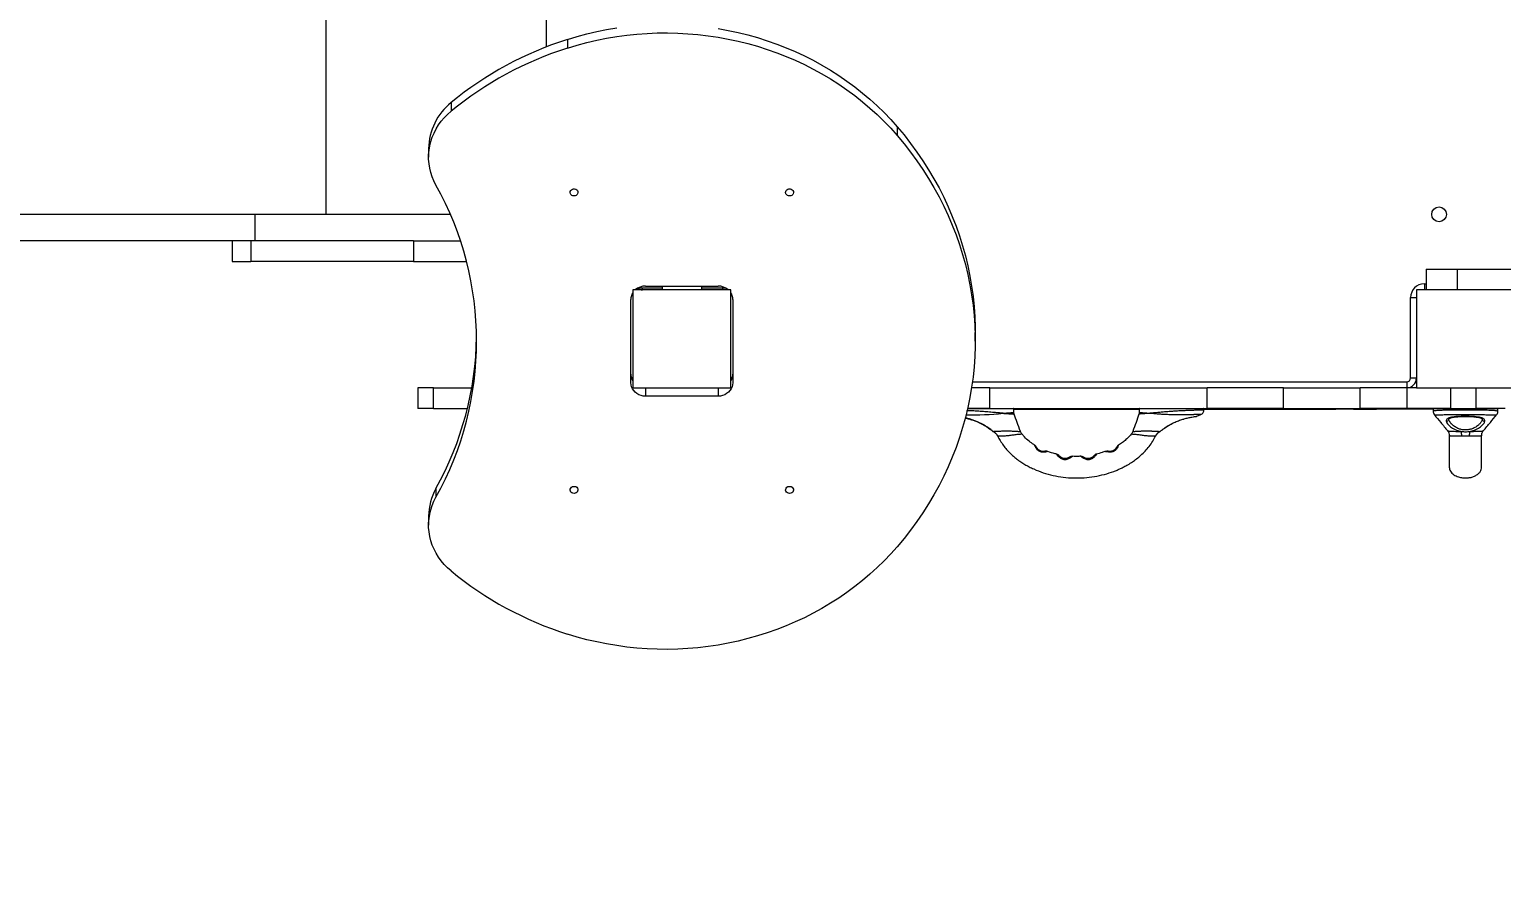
# Model space of a CAD drawing. Header units: millimetres. Extents: x -8422 to 28150, y -6982 to 5510.
# Drawn here: x 13884 to 15387, y 143 to 1017 of the extents above; entities that cross this region are included whole.
import ezdxf

# ---------------------------------------------------------------- set-up
doc = ezdxf.new("R2010")
doc.units = ezdxf.units.MM
for name, color, linetype in [('DIKOM_ОБЪЕКТ', 7, 'Continuous'), ('DIKOM_РАЗМЕР_ЗОНА', 7, 'Continuous'), ('DIKOM_РАЗМЕР_ОБЪЕКТА', 7, 'Continuous')]:
    doc.layers.add(name, color=color, linetype=linetype)
doc.styles.add('style1', font='arial.ttf', dxfattribs={"width": 0.8})
doc.dimstyles.new('1-50', dxfattribs={"dimtxt": 300, "dimasz": 200, "dimexe": 100, "dimexo": 0, "dimgap": 100, "dimtad": 1, "dimdec": 0, "dimtxsty": 'style1', "dimcen": 0, "dimclrd": 7, "dimclre": 7, "dimadec": 1, "dimazin": 2, "dimtfac": 1, "dimtdec": 0, "dimtmove": 1, "dimatfit": 3, "dimfxl": 0, "dimlwd": 25, "dimlwe": 18, "dimarcsym": 0})

# ---------------------------------------------------------------- blocks, each defined once
blk = doc.blocks.new('*D15')
at = {"layer": 'Defpoints', "color": 0, "transparency": 16777216}
for p in [(19380.3, 3651.5), (27070.1, 3651.5), (15204.4, -3115.2)]:
    blk.add_point(p, dxfattribs=at)
at = {"layer": 'DIKOM_РАЗМЕР_ОБЪЕКТА', "color": 7, "lineweight": 18, "transparency": 16777216}
for p, q in [((19380.3, 3651.5), (27170.1, 3651.5)), ((15204.4, -3115.2), (27170.1, -3115.2))]:
    blk.add_line(p, q, dxfattribs=at)
at = {"layer": 'DIKOM_РАЗМЕР_ОБЪЕКТА', "color": 7, "lineweight": 25, "transparency": 16777216}
blk.add_line((27070.1, -2915.2), (27070.1, 3451.5), dxfattribs=at)
at = {"layer": 'DIKOM_РАЗМЕР_ОБЪЕКТА', "color": 7, "transparency": 16777216}
for points in [[(27036.8, 3451.5), (27103.5, 3451.5), (27070.1, 3651.5)], [(27036.8, -2915.2), (27103.5, -2915.2), (27070.1, -3115.2)]]:
    blk.add_solid(points, dxfattribs=at)
at = {"layer": 'DIKOM_РАЗМЕР_ОБЪЕКТА', "color": 0, "transparency": 16777216, "insert": (26817, -135.2), "char_height": 300, "attachment_point": 5, "rotation": 90, "style": 'style1'}
blk.add_mtext('6750', dxfattribs=at)
blk = doc.blocks.new('*D16')
at = {"layer": 'Defpoints', "color": 0, "transparency": 16777216}
for p in [(12490, 1388), (23986.6, 1004), (12490, -5796.5)]:
    blk.add_point(p, dxfattribs=at)
at = {"layer": 'DIKOM_РАЗМЕР_ОБЪЕКТА', "color": 7, "lineweight": 18, "transparency": 16777216}
for p, q in [((12490, 1388), (12490, -5896.5)), ((23986.6, 1004), (23986.6, -5896.5))]:
    blk.add_line(p, q, dxfattribs=at)
at = {"layer": 'DIKOM_РАЗМЕР_ОБЪЕКТА', "color": 7, "lineweight": 25, "transparency": 16777216}
blk.add_line((23786.6, -5796.5), (12690, -5796.5), dxfattribs=at)
at = {"layer": 'DIKOM_РАЗМЕР_ОБЪЕКТА', "color": 7, "transparency": 16777216}
for points in [[(12690, -5763.2), (12690, -5829.8), (12490, -5796.5)], [(23786.6, -5763.2), (23786.6, -5829.8), (23986.6, -5796.5)]]:
    blk.add_solid(points, dxfattribs=at)
at = {"layer": 'DIKOM_РАЗМЕР_ОБЪЕКТА', "color": 0, "transparency": 16777216, "insert": (18238.3, -5543.3), "char_height": 300, "attachment_point": 5, "style": 'style1'}
blk.add_mtext('11500', dxfattribs=at)
blk = doc.blocks.new('*D14')
at = {"layer": 'Defpoints', "color": 0, "transparency": 16777216}
for p in [(20684.7, 5148.6), (28049.7, 5148.6), (14575.8, -5055.5)]:
    blk.add_point(p, dxfattribs=at)
at = {"layer": 'DIKOM_РАЗМЕР_ЗОНА', "color": 7, "lineweight": 18, "transparency": 16777216}
for p, q in [((20684.7, 5148.6), (28149.7, 5148.6)), ((14575.8, -5055.5), (28149.7, -5055.5))]:
    blk.add_line(p, q, dxfattribs=at)
at = {"layer": 'DIKOM_РАЗМЕР_ЗОНА', "color": 7, "lineweight": 25, "transparency": 16777216}
blk.add_line((28049.7, -4855.5), (28049.7, 4948.6), dxfattribs=at)
at = {"layer": 'DIKOM_РАЗМЕР_ЗОНА', "color": 7, "transparency": 16777216}
for points in [[(28016.4, 4948.6), (28083, 4948.6), (28049.7, 5148.6)], [(28016.4, -4855.5), (28083, -4855.5), (28049.7, -5055.5)]]:
    blk.add_solid(points, dxfattribs=at)
at = {"layer": 'DIKOM_РАЗМЕР_ЗОНА', "color": 0, "transparency": 16777216, "insert": (27796.5, -63.6), "char_height": 300, "attachment_point": 5, "rotation": 90, "style": 'style1'}
blk.add_mtext('10200', dxfattribs=at)
blk = doc.blocks.new('*D13')
at = {"layer": 'Defpoints', "color": 0, "transparency": 16777216}
for p in [(10490, 1785.1), (25983.1, 460.5), (10490, -6882.5)]:
    blk.add_point(p, dxfattribs=at)
at = {"layer": 'DIKOM_РАЗМЕР_ЗОНА', "color": 7, "lineweight": 18, "transparency": 16777216}
for p, q in [((10490, 1785.1), (10490, -6982.5)), ((25983.1, 460.5), (25983.1, -6982.5))]:
    blk.add_line(p, q, dxfattribs=at)
at = {"layer": 'DIKOM_РАЗМЕР_ЗОНА', "color": 7, "lineweight": 25, "transparency": 16777216}
blk.add_line((25783.1, -6882.5), (10690, -6882.5), dxfattribs=at)
at = {"layer": 'DIKOM_РАЗМЕР_ЗОНА', "color": 7, "transparency": 16777216}
for points in [[(10690, -6849.2), (10690, -6915.8), (10490, -6882.5)], [(25783.1, -6849.2), (25783.1, -6915.8), (25983.1, -6882.5)]]:
    blk.add_solid(points, dxfattribs=at)
at = {"layer": 'DIKOM_РАЗМЕР_ЗОНА', "color": 0, "transparency": 16777216, "insert": (18236.5, -6629.3), "char_height": 300, "attachment_point": 5, "style": 'style1'}
blk.add_mtext('15500', dxfattribs=at)

msp = doc.modelspace()

# ---------------------------------------------------------------- linework, layer by layer
at = {"layer": 'DIKOM_ОБЪЕКТ', "color": 7, "linetype": 'Continuous', "lineweight": 15}
for p, q in [((14187.4, 828.5), (14187.4, 1374.5)), ((14412.4, 999.5), (14412.4, 1374.5)), ((14433.6, 1007), (14433.6, 998.1)), ((14314.9, 942.6), (14314.9, 933.7)), ((14770.3, 917.9), (14770.3, 909)), ((14292, 895.7), (14292, 886.8)), ((14114.6, 828.5), (13431.6, 828.5)), ((14114.6, 828.5), (14114.6, 801.5)), ((14314.1, 828.5), (14114.6, 828.5)), ((14113.1, 801.5), (13431.6, 801.5)), ((14091.5, 801.5), (14091.5, 780.5)), ((14110.4, 801.5), (14110.4, 780.5)), ((14276.5, 801.5), (14113.1, 801.5)), ((14276.5, 801.5), (14276.5, 780.5)), ((14276.5, 801.5), (14324.3, 801.5)), ((14091.5, 780.5), (14110.4, 780.5)), ((14276.5, 780.5), (14110.4, 780.5)), ((14276.5, 780.5), (14330.5, 780.5)), ((15310.4, 772.5), (15310.4, 751.5)), ((15310.4, 772.5), (15341.9, 772.5)), ((15341.9, 772.5), (15341.9, 751.5)), ((15341.9, 772.5), (16885.4, 772.5)), ((14600.4, 751.5), (14500.4, 751.5)), ((14500.4, 751.5), (14500.4, 651.5)), ((14505.9, 753.5), (14530.4, 753.5)), ((14510.4, 751.5), (14510.4, 753.5)), ((14513.4, 755.3), (14587.4, 755.3)), ((14530.4, 755.3), (14530.4, 751.5)), ((14570.4, 755.3), (14570.4, 751.5)), ((14570.4, 753.5), (14594.9, 753.5)), ((14592.4, 751.5), (14592.4, 753.5)), ((14600.4, 651.5), (14600.4, 751.5)), ((15400.4, 751.5), (15300.4, 751.5)), ((15300.4, 751.5), (15300.4, 651.5)), ((15308.4, 757.5), (15308.4, 751.5)), ((15308.4, 757.5), (15310.4, 757.5)), ((14498.4, 656.6), (14498.4, 741.7)), ((14602.4, 741.7), (14602.4, 656.6)), ((15294.4, 661.5), (15294.4, 743.5)), ((15294.4, 743.5), (15300.4, 743.5)), ((14849.9, 699.1), (14849.9, 708)), ((15294.4, 661.5), (15300.4, 661.5)), ((14280.8, 651.5), (14280.8, 630.5)), ((14296.8, 651.5), (14280.8, 651.5)), ((14296.8, 630.5), (14296.8, 651.5)), ((14296.8, 651.5), (14335.9, 651.5)), ((14500.4, 651.5), (14600.4, 651.5)), ((14513.4, 651.5), (14513.4, 643)), ((14587.4, 651.5), (14587.4, 643)), ((14864.9, 651.5), (14846.2, 651.5)), ((14847.1, 657.5), (15290.4, 657.5)), ((14864.9, 630.5), (14864.9, 651.5)), ((14864.9, 651.5), (15086.7, 651.5)), ((15086.7, 630.5), (15086.7, 651.5)), ((15164.5, 651.5), (15086.7, 651.5)), ((15164.5, 630.5), (15164.5, 651.5)), ((15164.5, 651.5), (15242.9, 651.5)), ((15242.9, 630.5), (15242.9, 651.5)), ((15291, 651.5), (15242.9, 651.5)), ((15290.4, 657.5), (15290.4, 651.5)), ((15291, 630.5), (15291, 651.5)), ((15300.4, 651.5), (15291, 651.5)), ((15300.4, 651.5), (15400.4, 651.5)), ((15335.4, 630.5), (15335.4, 651.5)), ((15361.4, 630.5), (15361.4, 651.5)), ((14587.4, 643), (14513.4, 643)), ((14296.8, 630.5), (14280.8, 630.5)), ((14296.8, 630.5), (14331.5, 630.5)), ((14889.4, 630), (14842.1, 630)), ((14864.9, 630.5), (14842.2, 630.5)), ((14864.9, 630.5), (15086.7, 630.5)), ((14878.4, 625.5), (14878.5, 625.5)), ((14889.4, 626.3), (14889.4, 630)), ((14889.4, 629.5), (15017.4, 629.5)), ((14889.8, 624.7), (14889.4, 626.3)), ((14889.7, 624.6), (14889.7, 624.6)), ((15017.1, 624.6), (15017.1, 624.6)), ((15017.4, 630), (15017.4, 626.3)), ((15083.4, 630), (15017.4, 630)), ((15028.3, 625.5), (15028.5, 625.5)), ((15062.2, 619.4), (15063, 619.6)), ((15076.2, 622.4), (15080.3, 624.2)), ((15083.4, 628.8), (15083.4, 630)), ((15083.4, 629.5), (15217.9, 629.5)), ((15164.5, 630.5), (15086.7, 630.5)), ((15164.5, 630.5), (15242.9, 630.5)), ((15217.9, 629.5), (15217.9, 630.5)), ((15236.1, 629.5), (15217.9, 629.5)), ((15236.1, 629.5), (15236.1, 630.5)), ((15236.1, 629.5), (15259.4, 629.5)), ((15291, 630.5), (15242.9, 630.5)), ((15259.4, 629.5), (15259.4, 630.5)), ((15316.9, 629.5), (15259.4, 629.5)), ((15335.4, 630.5), (15291, 630.5)), ((15316.9, 629.5), (15316.9, 630.5)), ((15317.4, 629.5), (15316.9, 629.5)), ((15317.4, 630), (15317.4, 627.3)), ((15350.4, 630), (15317.4, 630)), ((15317.4, 627.3), (15317.4, 627.3)), ((15333.4, 619.6), (15333.7, 620.7)), ((15333.4, 619.3), (15333.4, 619.6)), ((15335.4, 630.5), (15361.4, 630.5)), ((15383.4, 630), (15350.4, 630)), ((15391, 630.5), (15361.4, 630.5)), ((15367.2, 620.7), (15367.4, 619.6)), ((15367.4, 619.6), (15367.4, 619.3)), ((15382.2, 624), (15382.2, 624)), ((15383.4, 627.3), (15383.4, 630)), ((14868.5, 606.7), (14868.2, 607)), ((14896, 607), (14896, 607)), ((15010.9, 607), (15010.8, 607)), ((15038.7, 607), (15038.4, 606.7)), ((15049.5, 614.2), (15050.2, 614.6)), ((14983, 586.5), (14983.1, 586.5)), ((14996.1, 592.7), (14996.1, 592.7)), ((14299.4, 548.7), (14299.4, 539.8)), ((14292, 520.3), (14292, 511.4))]:
    msp.add_line(p, q, dxfattribs=at)
at = {"layer": 'DIKOM_ОБЪЕКТ', "color": 7, "linetype": 'Continuous', "lineweight": 15, "flags": 128}
for points in [[(14433.6, 1007), (14443.5, 1010), (14453.5, 1012.7), (14463.6, 1015), (14473.7, 1017.1), (14484, 1018.8)], [(14433.6, 998.1), (14443.5, 1001.1), (14453.5, 1003.8), (14463.6, 1006.2), (14473.7, 1008.2), (14484, 1009.9), (14494.2, 1011.3), (14504.6, 1012.4), (14515, 1013.2), (14525.3, 1013.6), (14535.8, 1013.7), (14546.2, 1013.5), (14556.5, 1012.9), (14566.9, 1012), (14577.2, 1010.8), (14587.5, 1009.3), (14597.7, 1007.4), (14607.8, 1005.3), (14617.9, 1002.8), (14627.8, 1000), (14637.6, 996.9), (14647.3, 993.4), (14656.9, 989.7), (14666.3, 985.7), (14675.5, 981.4), (14684.6, 976.8), (14693.5, 971.9), (14702.2, 966.7), (14710.7, 961.3), (14719, 955.6), (14727.1, 949.7), (14734.9, 943.5), (14742.5, 937), (14749.9, 930.3), (14757, 923.4), (14763.8, 916.3), (14770.3, 909)], [(14587.5, 1018.2), (14597.7, 1016.3), (14607.8, 1014.1), (14617.9, 1011.7), (14627.8, 1008.9), (14637.6, 1005.7), (14647.3, 1002.3), (14656.9, 998.6), (14666.3, 994.6), (14675.5, 990.3), (14684.6, 985.7), (14693.5, 980.8), (14702.2, 975.6), (14710.7, 970.2), (14719, 964.5), (14727.1, 958.5), (14734.9, 952.3), (14742.5, 945.9), (14749.9, 939.2), (14757, 932.3), (14763.8, 925.2), (14770.3, 917.9)], [(14299.4, 858.4), (14297.3, 862.6), (14295.5, 866.9), (14294.1, 871.2), (14293.1, 875.7), (14292.4, 880.2), (14292, 884.8), (14292, 889.4), (14292.4, 893.9), (14293.2, 898.4), (14294.3, 902.9), (14295.7, 907.3), (14297.5, 911.5), (14299.6, 915.7), (14302.1, 919.7), (14304.9, 923.5), (14307.9, 927.1), (14311.3, 930.5), (14314.9, 933.7)], [(14770.3, 917.9), (14777.3, 909.5), (14784, 900.9), (14790.4, 892.1), (14796.5, 883.2), (14802.3, 874.1), (14807.8, 864.8), (14813, 855.4), (14817.8, 845.9), (14822.3, 836.2), (14826.5, 826.4), (14830.4, 816.5), (14833.9, 806.4), (14837.1, 796.3), (14839.9, 786.1), (14842.4, 775.9), (14844.5, 765.5), (14846.3, 755.1), (14847.7, 744.7), (14848.8, 734.2), (14849.5, 723.8), (14849.9, 713.3), (14849.9, 708)], [(14770.3, 909), (14777.3, 900.6), (14784, 892), (14790.4, 883.2), (14796.5, 874.3), (14802.3, 865.2), (14807.8, 855.9), (14813, 846.5), (14817.8, 837), (14822.3, 827.3), (14826.5, 817.5), (14830.4, 807.6), (14833.9, 797.6), (14837.1, 787.5), (14839.9, 777.3), (14842.4, 767), (14844.5, 756.7), (14846.3, 746.3), (14847.7, 735.8), (14848.8, 725.4), (14849.5, 714.9), (14849.9, 704.4), (14849.9, 693.9), (14849.5, 683.4), (14848.8, 672.9), (14847.7, 662.4), (14846.3, 652), (14844.5, 641.6), (14842.4, 631.2), (14839.9, 621), (14837.1, 610.8), (14833.9, 600.7), (14830.4, 590.7), (14826.5, 580.7), (14822.3, 570.9), (14817.8, 561.3), (14813, 551.7), (14807.8, 542.3), (14802.3, 533), (14796.5, 523.9), (14790.4, 515), (14784, 506.2), (14777.3, 497.6), (14770.3, 489.3)], [(14440.4, 847.3), (14439.2, 847.5), (14438.2, 847.9), (14437.3, 848.7), (14436.7, 849.6), (14436.4, 850.7), (14436.5, 851.7), (14437, 852.8), (14437.7, 853.6), (14438.7, 854.2), (14439.8, 854.5), (14441, 854.5), (14442.2, 854.2), (14443.1, 853.6), (14443.9, 852.8), (14444.3, 851.7), (14444.4, 850.7), (14444.1, 849.6), (14443.5, 848.7), (14442.7, 847.9), (14441.6, 847.5), (14440.4, 847.3)], [(14660.4, 847.3), (14659.2, 847.5), (14658.2, 847.9), (14657.3, 848.7), (14656.7, 849.6), (14656.4, 850.7), (14656.5, 851.7), (14657, 852.8), (14657.7, 853.6), (14658.7, 854.2), (14659.8, 854.5), (14661, 854.5), (14662.2, 854.2), (14663.1, 853.6), (14663.9, 852.8), (14664.3, 851.7), (14664.4, 850.7), (14664.1, 849.6), (14663.6, 848.7), (14662.7, 847.9), (14661.6, 847.5), (14660.4, 847.3)], [(14513.4, 643), (14511.1, 643.1), (14508.8, 643.6), (14506.6, 644.4), (14504.6, 645.6), (14502.8, 646.9), (14501.3, 648.6), (14500.1, 650.4), (14499.2, 652.4), (14498.6, 654.4), (14498.4, 656.6)], [(14602.4, 656.6), (14602.2, 654.4), (14601.7, 652.4), (14600.8, 650.4), (14599.6, 648.6), (14598, 646.9), (14596.2, 645.6), (14594.2, 644.4), (14592.1, 643.6), (14589.8, 643.1), (14587.4, 643)], [(14850.6, 617.5), (14850.5, 617.4), (14850.5, 617.4)], [(15050.1, 614.5), (15049.9, 614.5), (15049.8, 614.5)], [(14996.1, 592.7), (14996, 592.6), (14995.8, 592), (14995.5, 591.2), (14995, 590.2), (14994.2, 589), (14993.1, 587.9), (14991.9, 586.9), (14990.4, 586.2), (14988.9, 585.8), (14987.3, 585.7), (14985.9, 585.7), (14984.7, 586), (14983.8, 586.2), (14983, 586.5), (14983, 586.5)], [(14994.6, 591.3), (14994.4, 591), (14994.2, 590.7)], [(14440.4, 543.7), (14439.2, 543.8), (14438.2, 544.3), (14437.3, 545), (14436.7, 546), (14436.4, 547), (14436.5, 548.1), (14437, 549.1), (14437.7, 549.9), (14438.7, 550.6), (14439.8, 550.9), (14441, 550.9), (14442.2, 550.6), (14443.1, 549.9), (14443.9, 549.1), (14444.3, 548.1), (14444.4, 547), (14444.1, 546), (14443.5, 545), (14442.7, 544.3), (14441.6, 543.8), (14440.4, 543.7)], [(14660.4, 543.7), (14659.2, 543.8), (14658.2, 544.3), (14657.3, 545), (14656.7, 546), (14656.4, 547), (14656.5, 548.1), (14657, 549.1), (14657.7, 549.9), (14658.7, 550.6), (14659.8, 550.9), (14661, 550.9), (14662.2, 550.6), (14663.1, 549.9), (14663.9, 549.1), (14664.3, 548.1), (14664.4, 547), (14664.1, 546), (14663.6, 545), (14662.7, 544.3), (14661.6, 543.8), (14660.4, 543.7)], [(14314.9, 464.5), (14311.3, 467.7), (14307.9, 471.1), (14304.9, 474.7), (14302.1, 478.6), (14299.6, 482.6), (14297.5, 486.7), (14295.7, 491), (14294.3, 495.3), (14293.2, 499.8), (14292.4, 504.3), (14292, 508.9), (14292, 513.4), (14292.4, 518), (14293.1, 522.5), (14294.1, 527), (14295.5, 531.4), (14297.3, 535.7), (14299.4, 539.8)], [(14770.3, 489.3), (14763.8, 481.9), (14757, 474.8), (14749.9, 467.9), (14742.5, 461.2), (14734.9, 454.8), (14727.1, 448.6), (14719, 442.6), (14710.7, 436.9), (14702.2, 431.5), (14693.5, 426.3), (14684.6, 421.4), (14675.5, 416.8), (14666.3, 412.5), (14656.9, 408.5), (14647.3, 404.8), (14637.6, 401.4), (14627.8, 398.3), (14617.9, 395.5), (14607.8, 393), (14597.7, 390.8), (14587.5, 388.9), (14577.2, 387.4), (14566.9, 386.2), (14556.5, 385.3), (14546.2, 384.8), (14535.8, 384.5), (14525.3, 384.6), (14515, 385.1), (14504.6, 385.8), (14494.2, 386.9), (14484, 388.3), (14473.7, 390), (14463.6, 392.1), (14453.5, 394.4), (14443.5, 397.1), (14433.6, 400.1)]]:
    msp.add_lwpolyline(points, dxfattribs=at)
at = {"layer": 'DIKOM_ОБЪЕКТ', "color": 7, "linetype": 'Continuous', "lineweight": 15}
msp.add_circle((15323.4, 828.5), 7.5, dxfattribs=at)
for centre, radius, start, end in [((14542.2, 665), 358.8, 107.611, 129.3128), ((14542.2, 656.1), 358.8, 107.611, 129.3128), ((14352.9, 895), 60.9, 128.6112, 179.3692), ((14014.1, 699.1), 326.8, 330.8233, 29.1767), ((14513.3, 739.4), 15.9, 89.6197, 130.582), ((14510.4, 761.5), 10, 237.8764, 270), ((14587.5, 739.5), 15.8, 49.3492, 90.4491), ((15308.4, 743.5), 14, 90, 180), ((14511.1, 741.6), 12.7, 147.3599, 179.7782), ((14589.8, 741.6), 12.7, 0.2332, 32.6361), ((14011.9, 708.8), 329.1, 330.893, 359.0931), ((14511.1, 665.5), 12.7, 180.2222, 212.6396), ((14589.8, 665.5), 12.7, 327.3643, 359.7664), ((15290.4, 661.5), 4, 270, 0), ((15290.4, 661.5), 10, 270, 0), ((14848.8, 893.3), 269.4, 268.2291, 276.2967), ((14888.9, 630), 0.5, 0, 90), ((15017.9, 630), 0.5, 90, 180), ((15082.9, 630), 0.5, 0, 90), ((15317.9, 630), 0.5, 90, 180), ((15331.4, 619.4), 2.01, 250.4538, 356.2162), ((15369.4, 619.4), 2.01, 183.8661, 289.4768), ((15382.9, 630), 0.5, 0, 90), ((14864.2, 597.8), 9.95, 25.4983, 66.7417), ((15042.6, 597.8), 9.95, 113.2583, 154.5017), ((15327, 601.5), 19.7, 1.7846, 16.0954), ((15373.8, 601.5), 19.7, 163.8834, 178.1955), ((14920.4, 583), 3.58, 58.4054, 95.133), ((14984.7, 581.8), 4.97, 77.1504, 110.1712), ((14946.1, 577), 3.17, 69.048, 113.3942), ((14973.7, 578.6), 4.24, 96.7109, 136.234), ((14350.7, 520.2), 58.7, 150.9098, 179.8572), ((14542.2, 742.1), 358.8, 230.6872, 252.389)]:
    msp.add_arc(centre, radius, start, end, dxfattribs=at)
for points, knots in [([(14839.7, 620.7), (14839.8, 620.6), (14841, 620.4), (14843.5, 619.7), (14847, 618.7), (14849.3, 617.8), (14850.5, 617.4)], [0, 0, 0, 0, 0.056486, 0.372402, 0.686114, 1, 1, 1, 1]), ([(14850.6, 617.5), (14849.3, 618), (14846.8, 618.9), (14843.1, 619.9), (14840.8, 620.5), (14839.7, 620.7)], [0, 0, 0, 0, 0.332586, 0.665916, 1, 1, 1, 1]), ([(14878.4, 625.5), (14877.1, 625.6), (14874.7, 625.8), (14871, 626.1), (14867.5, 626.4), (14864.5, 626.7), (14861.4, 627), (14858.3, 627.2), (14855.1, 627.4), (14851.5, 627.6), (14847.4, 627.9), (14843.9, 628), (14842, 628.1), (14841.5, 628.2)], [0, 0, 0, 0, 0.120278, 0.240641, 0.320394, 0.40357, 0.480571, 0.561956, 0.641885, 0.720346, 0.837833, 0.959764, 1, 1, 1, 1]), ([(14850.5, 617.4), (14851.3, 617.1), (14852.8, 616.5), (14855.1, 615.4), (14857.3, 614.3), (14859.2, 613.2), (14860.6, 612.3), (14862.1, 611.3), (14863.8, 610.2), (14865.4, 609), (14866.6, 608.1), (14867.4, 607.5), (14868, 607), (14868.1, 606.9), (14868.2, 606.9)], [0, 0, 0, 0, 0.081741, 0.156368, 0.253152, 0.333243, 0.396611, 0.447601, 0.537895, 0.660571, 0.73351, 0.814863, 0.903411, 1, 1, 1, 1]), ([(14868.2, 607), (14867.9, 607.2), (14867.3, 607.7), (14865.8, 608.8), (14863.9, 610.2), (14861.8, 611.7), (14859.3, 613.3), (14856.6, 614.8), (14853.7, 616.2), (14851.6, 617.1), (14850.6, 617.5)], [0, 0, 0, 0, 0.127622, 0.254175, 0.380619, 0.50508, 0.629617, 0.752875, 0.876456, 1, 1, 1, 1]), ([(14878.5, 625.5), (14878.5, 625.5), (14878.6, 625.5), (14878.8, 625.5), (14879.8, 625.6), (14881.3, 625.7), (14883, 625.8), (14884.4, 625.9), (14885.6, 626), (14886.6, 626.1), (14887.5, 626.2), (14888.2, 626.2), (14888.8, 626.3), (14889.3, 626.3), (14889.4, 626.3), (14889.4, 626.3)], [0, 0, 0, 0, 0.001048, 0.00964, 0.033851, 0.151326, 0.239178, 0.330892, 0.41837, 0.500451, 0.589414, 0.667638, 0.750687, 0.876105, 1, 1, 1, 1]), ([(14878.5, 625.5), (14879, 625.4), (14880, 625.3), (14881.5, 625.2), (14883.3, 625.1), (14885.1, 624.9), (14886.7, 624.8), (14888, 624.8), (14888.9, 624.7), (14889.6, 624.6), (14889.7, 624.6), (14889.7, 624.6)], [0, 0, 0, 0, 0.079172, 0.141282, 0.251762, 0.376192, 0.500375, 0.625758, 0.750538, 0.874845, 1, 1, 1, 1]), ([(14896, 607), (14894.9, 610.1), (14892.8, 615.9), (14890.7, 621.8), (14889.7, 624.6)], [0, 0, 0, 0, 0.519119, 1, 1, 1, 1]), ([(15017.1, 624.6), (15016.1, 621.8), (15014, 615.9), (15011.9, 610), (15010.8, 607)], [0, 0, 0, 0, 0.480363, 1, 1, 1, 1]), ([(15017.4, 626.3), (15017.4, 626), (15017.4, 625.5), (15017.2, 624.9), (15017.1, 624.6)], [0, 0, 0, 0, 0.499956, 1, 1, 1, 1]), ([(15028.3, 625.5), (15027.8, 625.4), (15026.9, 625.3), (15025.3, 625.2), (15023.6, 625.1), (15021.7, 624.9), (15020.1, 624.8), (15018.8, 624.8), (15017.9, 624.7), (15017.3, 624.6), (15017.2, 624.6), (15017.1, 624.6)], [0, 0, 0, 0, 0.079173, 0.141276, 0.251849, 0.376389, 0.500521, 0.625795, 0.750721, 0.875019, 1, 1, 1, 1]), ([(15017.4, 626.3), (15017.5, 626.3), (15017.5, 626.3), (15018, 626.3), (15018.7, 626.2), (15019.4, 626.2), (15020.4, 626.1), (15021.8, 626), (15023.1, 625.9), (15024.1, 625.8), (15024.5, 625.8), (15025, 625.7), (15025.4, 625.7), (15026.1, 625.6), (15026.8, 625.6), (15027.6, 625.5), (15028, 625.5), (15028.3, 625.5), (15028.3, 625.5), (15028.3, 625.5), (15028.3, 625.5)], [0, 0, 0, 0, 0.125177, 0.24697, 0.335172, 0.413852, 0.499414, 0.61831, 0.748238, 0.773157, 0.798192, 0.823343, 0.848611, 0.873997, 0.927355, 0.966147, 0.990359, 0.996996, 0.998952, 1, 1, 1, 1]), ([(15083.4, 628.8), (15083.4, 628.8), (15083.2, 628.8), (15082.1, 628.7), (15080.5, 628.7), (15078.4, 628.6), (15076.2, 628.6), (15074, 628.5), (15071.3, 628.4), (15067.9, 628.3), (15064.3, 628.1), (15060.9, 628), (15057.9, 627.8), (15054.3, 627.6), (15050.1, 627.3), (15045.4, 627), (15040.8, 626.6), (15036.9, 626.2), (15034, 626), (15031.8, 625.8), (15030.3, 625.6), (15029.2, 625.5), (15028.7, 625.5), (15028.5, 625.5)], [0, 0, 0, 0, 0.063925, 0.126844, 0.188757, 0.249665, 0.294274, 0.337712, 0.379976, 0.44115, 0.499695, 0.542401, 0.584077, 0.62471, 0.686294, 0.749586, 0.811898, 0.874334, 0.91148, 0.944849, 0.975628, 0.987091, 1, 1, 1, 1]), ([(15080.3, 624.2), (15080.3, 624.2), (15080.2, 624.2), (15079.4, 624.2), (15078.3, 624.1), (15077, 624.1), (15075.9, 624.1), (15074.9, 624.1), (15074.2, 624.1), (15073.4, 624.1), (15072.6, 624), (15071.7, 624), (15070.7, 624), (15069.6, 624), (15068.3, 624), (15066.8, 624), (15065.1, 623.9), (15063.5, 623.9), (15061.9, 623.9), (15060.1, 623.9), (15057.9, 623.9), (15055.8, 623.9), (15053.3, 623.9), (15050.6, 623.9), (15047.6, 624), (15044.9, 624.1), (15042.5, 624.2), (15040.4, 624.4), (15038.2, 624.5), (15036.1, 624.7), (15034.2, 624.9), (15032.6, 625), (15031.2, 625.2), (15029.8, 625.3), (15028.9, 625.4), (15028.5, 625.5)], [0, 0, 0, 0, 0.056653, 0.119882, 0.160987, 0.203056, 0.245553, 0.261702, 0.278429, 0.295747, 0.313672, 0.33223, 0.351441, 0.371309, 0.394058, 0.422488, 0.453302, 0.477795, 0.497087, 0.531237, 0.559896, 0.593545, 0.622843, 0.665904, 0.707126, 0.748493, 0.779292, 0.810893, 0.839095, 0.87373, 0.904148, 0.927553, 0.949788, 0.974669, 1, 1, 1, 1]), ([(15049.8, 614.5), (15051.2, 615.2), (15053.9, 616.6), (15058.6, 618.4), (15063.2, 619.8), (15067.5, 620.9), (15071.3, 621.6), (15074.1, 622.1), (15075.9, 622.4), (15076.1, 622.4), (15076.2, 622.4)], [0, 0, 0, 0, 0.125118, 0.249262, 0.374413, 0.500487, 0.626903, 0.753824, 0.881326, 1, 1, 1, 1]), ([(15075.3, 622.3), (15075.4, 622.3), (15075.8, 622.3), (15076.1, 622.4), (15076.2, 622.4)], [0, 0, 0, 0, 0.507706, 1, 1, 1, 1]), ([(15080.3, 624.2), (15080.8, 624.4), (15081.7, 624.9), (15082.7, 626.1), (15083.4, 627.5), (15083.4, 628.5), (15083.4, 629)], [0, 0, 0, 0, 0.245326, 0.50172, 0.757059, 1, 1, 1, 1]), ([(15350.4, 628.8), (15348.8, 628.8), (15345.6, 628.8), (15341, 628.8), (15336.5, 628.7), (15332.8, 628.6), (15329.7, 628.6), (15327.3, 628.5), (15324.7, 628.4), (15322.3, 628.3), (15320.4, 628.1), (15319.1, 628), (15318.2, 627.8), (15317.6, 627.6), (15317.5, 627.4), (15317.4, 627.3)], [0, 0, 0, 0, 0.092655, 0.184409, 0.27526, 0.365208, 0.430256, 0.493675, 0.55545, 0.645016, 0.730914, 0.793329, 0.854278, 0.913762, 1, 1, 1, 1]), ([(15317.4, 627.5), (15317.5, 626.9), (15317.5, 625.6), (15318.3, 624.6), (15318.7, 624)], [0, 0, 0, 0, 0.44433, 1, 1, 1, 1]), ([(15318.7, 624), (15318.7, 624), (15318.7, 623.9), (15319.3, 623.9), (15320.5, 623.9), (15322.3, 623.9), (15324.5, 624), (15327.2, 624), (15330.3, 624.1), (15333.8, 624.1), (15337.6, 624.1), (15341.6, 624.2), (15345.8, 624.2), (15348.6, 624.2), (15350, 624.2)], [0, 0, 0, 0, 0.03171, 0.122728, 0.21324, 0.302179, 0.39078, 0.478753, 0.566015, 0.65351, 0.740086, 0.827121, 0.913482, 1, 1, 1, 1]), ([(15318.7, 623.9), (15320.8, 621.3), (15325.5, 615.7), (15329.9, 610.3), (15332.3, 607.5)], [0, 0, 0, 0, 0.463344, 1, 1, 1, 1]), ([(15350, 622.4), (15348.7, 622.4), (15346.1, 622.4), (15342.3, 622.2), (15338.9, 621.9), (15335.9, 621.4), (15333.5, 620.7), (15331.9, 619.9), (15330.8, 618.8), (15330.8, 618), (15330.8, 617.5)], [0, 0, 0, 0, 0.126082, 0.251963, 0.378115, 0.503266, 0.628635, 0.753004, 0.876839, 1, 1, 1, 1]), ([(15330.8, 617.5), (15330.8, 617.1), (15331, 616.3), (15331.9, 614.8), (15333.2, 613.3), (15335, 611.7), (15337.2, 610.2), (15339.8, 608.8), (15342.7, 607.7), (15344.9, 607.2), (15346, 607)], [0, 0, 0, 0, 0.123178, 0.245723, 0.369669, 0.4936, 0.619186, 0.745283, 0.872435, 1, 1, 1, 1]), ([(15367.4, 619.3), (15367.3, 618.9), (15367.2, 618.3), (15366.7, 617.2), (15366.1, 616.2), (15365.3, 615.2), (15364.5, 614.3), (15363.6, 613.4), (15362.4, 612.5), (15360.9, 611.4), (15359.2, 610.5), (15357.4, 609.7), (15355.6, 609.1), (15353.4, 608.6), (15351, 608.4), (15348.7, 608.5), (15346.9, 608.7), (15345.2, 609.1), (15343.5, 609.7), (15341.7, 610.5), (15339.9, 611.5), (15338.5, 612.4), (15337.5, 613.3), (15336.7, 614), (15336, 614.7), (15335.4, 615.5), (15334.6, 616.5), (15333.7, 617.8), (15333.5, 618.8), (15333.4, 619.3)], [0, 0, 0, 0, 0.041221, 0.082127, 0.12502, 0.156174, 0.187528, 0.218759, 0.249821, 0.293052, 0.33399, 0.374653, 0.406584, 0.437315, 0.499525, 0.530548, 0.56199, 0.592745, 0.624705, 0.665592, 0.706689, 0.750009, 0.774588, 0.798197, 0.828686, 0.850706, 0.875262, 0.93758, 1, 1, 1, 1]), ([(15333.9, 620.2), (15333.9, 620.2), (15333.9, 620.2), (15334.3, 620.4), (15335.2, 620.8), (15336.8, 621.2), (15338.8, 621.6), (15341.2, 621.9), (15343.9, 622.1), (15347.1, 622.3), (15350.6, 622.3), (15354.2, 622.2), (15357.5, 622.1), (15360.2, 621.8), (15362.4, 621.5), (15364.2, 621.2), (15365.4, 620.9), (15366.3, 620.5), (15366.6, 620.3), (15366.7, 620.4), (15366.8, 620.4)], [0, 0, 0, 0, 0.018432, 0.038008, 0.106458, 0.166368, 0.226623, 0.289506, 0.355439, 0.426389, 0.501695, 0.58191, 0.658158, 0.725586, 0.783293, 0.836873, 0.892654, 0.92191, 0.959182, 1, 1, 1, 1]), ([(15350, 624.2), (15350.5, 624.2), (15351.6, 624.2), (15353.8, 624.2), (15356.9, 624.2), (15360.2, 624.1), (15363.6, 624.1), (15366.8, 624.1), (15369.7, 624.1), (15372.4, 624), (15374.3, 624), (15375.5, 624), (15376.2, 624), (15376.9, 623.9), (15377.6, 623.9), (15378.3, 623.9), (15379.4, 623.9), (15380.6, 623.9), (15381.5, 623.9), (15381.8, 623.9), (15382, 623.9), (15382.1, 623.9), (15382.2, 624), (15382.2, 624), (15382.2, 624)], [0, 0, 0, 0, 0.026034, 0.07032, 0.132816, 0.212884, 0.27661, 0.34889, 0.428844, 0.494717, 0.565453, 0.589981, 0.615053, 0.640707, 0.667006, 0.694024, 0.721681, 0.809762, 0.898905, 0.921595, 0.944298, 0.966985, 0.989709, 1, 1, 1, 1]), ([(15370.1, 617.5), (15370.1, 618), (15370, 618.9), (15368.9, 619.9), (15367.1, 620.8), (15364.7, 621.4), (15361.5, 621.9), (15358, 622.2), (15354.1, 622.4), (15351.3, 622.4), (15350, 622.4)], [0, 0, 0, 0, 0.123447, 0.247162, 0.372004, 0.496775, 0.622303, 0.748255, 0.873778, 1, 1, 1, 1]), ([(15383.4, 627.3), (15383.4, 627.4), (15383.4, 627.5), (15383.1, 627.6), (15382.3, 627.9), (15380.9, 628.1), (15379.3, 628.2), (15377.7, 628.3), (15375.5, 628.4), (15372.4, 628.5), (15369, 628.6), (15365.8, 628.7), (15362.9, 628.7), (15359.4, 628.8), (15355.3, 628.8), (15352, 628.8), (15350.4, 628.8)], [0, 0, 0, 0, 0.02723, 0.086973, 0.176428, 0.269265, 0.325809, 0.384062, 0.444022, 0.537133, 0.634096, 0.693435, 0.753436, 0.814101, 0.906297, 1, 1, 1, 1]), ([(15354.9, 607), (15356, 607.2), (15358.2, 607.7), (15361.1, 608.8), (15363.6, 610.2), (15365.8, 611.7), (15367.6, 613.3), (15368.9, 614.8), (15369.8, 616.2), (15370, 617.1), (15370.1, 617.5)], [0, 0, 0, 0, 0.127619, 0.254183, 0.380627, 0.505084, 0.629627, 0.75288, 0.876456, 1, 1, 1, 1]), ([(15368.6, 607.5), (15371, 610.4), (15375.6, 615.9), (15380.1, 621.4), (15382.2, 624)], [0, 0, 0, 0, 0.522678, 1, 1, 1, 1]), ([(15382.2, 624), (15382.5, 624.4), (15383.2, 625.4), (15383.4, 626.7), (15383.4, 627.5)], [0, 0, 0, 0, 0.431025, 1, 1, 1, 1]), ([(14868.2, 607), (14868.4, 607), (14869, 607), (14870.4, 607.1), (14872.3, 607.1), (14874.6, 607.2), (14877.1, 607.4), (14879.6, 607.5), (14882.1, 607.5), (14884.4, 607.5), (14886.6, 607.4), (14888.7, 607.3), (14890.7, 607.2), (14892.4, 607.1), (14893.9, 607), (14895, 607), (14895.8, 607), (14895.9, 607), (14896, 607)], [0, 0, 0, 0, 0.080362, 0.158531, 0.232191, 0.300306, 0.361927, 0.417753, 0.470233, 0.521705, 0.57368, 0.627953, 0.684911, 0.744242, 0.806422, 0.869829, 0.934632, 1, 1, 1, 1]), ([(14868.2, 606.9), (14868.2, 606.8), (14868.3, 606.8), (14868.5, 606.7), (14868.5, 606.7)], [0, 0, 0, 0, 0.772706, 1, 1, 1, 1]), ([(14868.5, 606.7), (14869.4, 606.1), (14871.2, 605), (14872.3, 603.1), (14872.9, 602.2)], [0, 0, 0, 0, 0.500021, 1, 1, 1, 1]), ([(14873.2, 602.1), (14873, 602.2), (14872.7, 602.2), (14872.9, 602.2), (14872.9, 602.2)], [0, 0, 0, 0, 0.998998, 1, 1, 1, 1]), ([(14872.9, 602.2), (14873.7, 600.6), (14875.4, 597.4), (14878.5, 592.8), (14881.9, 588.6), (14885.4, 584.8), (14888.8, 581.7), (14892.4, 578.7), (14896.3, 575.9), (14900.6, 573.2), (14905, 570.8), (14911.2, 567.8), (14919.3, 564.6), (14929.4, 561.9), (14939.8, 560.1), (14950.4, 559.3), (14961.1, 559.5), (14971.6, 560.8), (14981.7, 562.9), (14989.5, 565.4), (14994.9, 567.5), (14998.4, 569.1), (15002, 570.9), (15006.1, 573.1), (15010.4, 575.8), (15014.8, 579), (15019.2, 582.7), (15023.5, 586.9), (15027.6, 591.7), (15031.2, 596.8), (15033, 600.5), (15033.9, 602.2)], [0, 0, 0, 0, 0.027025, 0.057205, 0.085928, 0.112732, 0.137183, 0.158853, 0.185891, 0.211793, 0.238124, 0.264797, 0.318859, 0.373826, 0.42921, 0.484393, 0.539931, 0.595369, 0.649803, 0.701993, 0.72212, 0.741785, 0.761422, 0.785313, 0.814067, 0.841254, 0.870906, 0.90252, 0.93559, 0.969628, 1, 1, 1, 1]), ([(14885.1, 602.7), (14884.5, 602.6), (14883.2, 602.5), (14881.3, 602.3), (14879.5, 602.2), (14877.7, 602.2), (14876.1, 602.1), (14874.8, 602.1), (14873.8, 602.1), (14873.4, 602.1), (14873.2, 602.1)], [0, 0, 0, 0, 0.099153, 0.203187, 0.314649, 0.435188, 0.565598, 0.704025, 0.849959, 1, 1, 1, 1]), ([(14897.7, 604), (14897.7, 604), (14897.8, 604), (14897.5, 604), (14896.7, 604), (14895.3, 603.9), (14893.6, 603.8), (14891.6, 603.6), (14889.5, 603.3), (14887.3, 603), (14885.9, 602.8), (14885.1, 602.7)], [0, 0, 0, 0, 0.002541, 0.149532, 0.294648, 0.434779, 0.568617, 0.691737, 0.803256, 0.904678, 1, 1, 1, 1]), ([(14897.7, 604), (14897.4, 604.4), (14896.7, 605.4), (14896.2, 606.5), (14896, 607)], [0, 0, 0, 0, 0.499951, 1, 1, 1, 1]), ([(14910.8, 592.8), (14910.4, 593), (14908.4, 594.3), (14904.7, 597), (14900.7, 600.5), (14898.6, 603.1), (14897.8, 604.1)], [0, 0, 0, 0, 0.075503, 0.415946, 0.79264, 1, 1, 1, 1]), ([(15009, 604.1), (15008.6, 603.5), (15007, 601.5), (15004.1, 598.7), (15000.2, 595.5), (14997.6, 593.7), (14996.1, 592.8), (14996, 592.8)], [0, 0, 0, 0, 0.127971, 0.44132, 0.704089, 0.993751, 1, 1, 1, 1]), ([(15010.8, 607), (15010.6, 606.4), (15010.2, 605.4), (15009.5, 604.4), (15009.1, 604)], [0, 0, 0, 0, 0.499978, 1, 1, 1, 1]), ([(15021.7, 602.7), (15021, 602.8), (15019.5, 603), (15017.3, 603.4), (15015.2, 603.6), (15013.2, 603.8), (15011.5, 603.9), (15010.2, 604), (15009.3, 604), (15009.2, 604), (15009.1, 604)], [0, 0, 0, 0, 0.095856, 0.197549, 0.309591, 0.433755, 0.568362, 0.709802, 0.85588, 1, 1, 1, 1]), ([(15010.8, 607), (15010.9, 607), (15010.9, 607), (15011.2, 607), (15011.5, 607), (15012, 607), (15012.8, 607), (15014.3, 607.1), (15016.1, 607.2), (15017.9, 607.3), (15019.5, 607.4), (15020.8, 607.4), (15022.1, 607.5), (15023.5, 607.5), (15024.9, 607.5), (15026.3, 607.5), (15027.7, 607.5), (15028.9, 607.4), (15029.8, 607.4), (15030.5, 607.3), (15031.1, 607.3), (15031.8, 607.3), (15032.5, 607.2), (15033.2, 607.2), (15034, 607.2), (15035.1, 607.1), (15036.1, 607.1), (15037.1, 607), (15038.1, 607), (15038.5, 607), (15038.7, 607)], [0, 0, 0, 0, 0.03936, 0.073568, 0.102322, 0.125377, 0.189212, 0.249998, 0.311993, 0.375377, 0.407588, 0.438157, 0.471333, 0.50089, 0.531634, 0.563553, 0.594681, 0.626069, 0.641854, 0.657494, 0.675401, 0.688498, 0.711363, 0.729456, 0.750949, 0.791033, 0.832461, 0.875346, 0.935643, 1, 1, 1, 1]), ([(15033.6, 602.1), (15033.4, 602.1), (15033, 602.1), (15032, 602.1), (15030.7, 602.1), (15029.1, 602.2), (15027.4, 602.2), (15025.5, 602.3), (15023.6, 602.5), (15022.3, 602.6), (15021.7, 602.7)], [0, 0, 0, 0, 0.150739, 0.296061, 0.433647, 0.564292, 0.68486, 0.796699, 0.900202, 1, 1, 1, 1]), ([(15034, 602.2), (15034, 602.2), (15034.1, 602.2), (15033.9, 602.2), (15033.6, 602.1)], [0, 0, 0, 0, 0.001086, 1, 1, 1, 1]), ([(15034, 602.2), (15034.5, 603.1), (15035.6, 605), (15037.4, 606.1), (15038.3, 606.7)], [0, 0, 0, 0, 0.499979, 1, 1, 1, 1]), ([(15038.4, 606.7), (15038.4, 606.7), (15038.5, 606.8), (15038.6, 606.8), (15038.7, 606.9)], [0, 0, 0, 0, 0.233789, 1, 1, 1, 1]), ([(15038.7, 606.9), (15038.7, 606.9), (15038.8, 607), (15039.4, 607.5), (15040.3, 608.2), (15041.6, 609.1), (15043.2, 610.3), (15045.2, 611.6), (15047.4, 613.1), (15049.2, 614), (15050.1, 614.5)], [0, 0, 0, 0, 0.108057, 0.220724, 0.339293, 0.462506, 0.590744, 0.72313, 0.859809, 1, 1, 1, 1]), ([(15038.7, 607), (15038.9, 607.1), (15039.3, 607.5), (15040.6, 608.5), (15042.7, 610), (15045.9, 612.3), (15048.5, 613.8), (15049.8, 614.5)], [0, 0, 0, 0, 0.127097, 0.253696, 0.505426, 0.754477, 1, 1, 1, 1]), ([(15332.2, 607.5), (15332.8, 606.7), (15333.7, 605.3), (15333.9, 603.5), (15333.9, 602.7)], [0, 0, 0, 0, 0.548941, 1, 1, 1, 1]), ([(15332.3, 607.5), (15332.3, 607.5), (15332.3, 607.5), (15332.5, 607.4), (15332.8, 607.4), (15333.1, 607.4), (15333.5, 607.3), (15333.8, 607.3), (15334.2, 607.3), (15334.7, 607.2), (15335.1, 607.2), (15336.1, 607.2), (15337.8, 607.1), (15340.3, 607), (15343.1, 607), (15345, 607), (15346, 607)], [0, 0, 0, 0, 0.045825, 0.123817, 0.157063, 0.197274, 0.244265, 0.270344, 0.310017, 0.34767, 0.383502, 0.4175, 0.559913, 0.708919, 0.847643, 1, 1, 1, 1]), ([(15333.9, 602.7), (15333.9, 602.2), (15333.9, 599.8), (15333.9, 596.1), (15333.9, 591.9), (15333.9, 588.7), (15333.9, 586.1), (15333.9, 584), (15333.9, 581.8), (15333.9, 579.7), (15333.9, 577.5), (15333.9, 575.4), (15333.9, 573.4), (15333.9, 571.8), (15333.9, 570.7), (15333.9, 570.5), (15333.9, 570.5)], [0, 0, 0, 0, 0.020933, 0.106443, 0.181846, 0.243284, 0.289731, 0.342945, 0.391927, 0.449383, 0.515967, 0.592344, 0.678971, 0.776024, 0.883316, 1, 1, 1, 1]), ([(15346.7, 602.1), (15345.8, 602.1), (15344, 602.1), (15341.4, 602.1), (15339.1, 602.1), (15337.2, 602.2), (15335.7, 602.2), (15334.7, 602.3), (15334, 602.5), (15334, 602.6), (15333.9, 602.7)], [0, 0, 0, 0, 0.150064, 0.296175, 0.433743, 0.563631, 0.684604, 0.79651, 0.900015, 1, 1, 1, 1]), ([(15346, 607), (15347.5, 606.8), (15350.4, 606.5), (15353.4, 606.8), (15354.9, 607)], [0, 0, 0, 0, 0.499972, 1, 1, 1, 1]), ([(15354.1, 602.1), (15352.9, 602.2), (15350.4, 602.2), (15348, 602.2), (15346.7, 602.1)], [0, 0, 0, 0, 0.500039, 1, 1, 1, 1]), ([(15366.9, 602.7), (15366.9, 602.6), (15366.8, 602.5), (15366.2, 602.3), (15365.1, 602.2), (15363.6, 602.2), (15361.7, 602.1), (15359.4, 602.1), (15356.9, 602.1), (15355, 602.1), (15354.1, 602.1)], [0, 0, 0, 0, 0.099155, 0.203175, 0.314645, 0.435179, 0.565598, 0.704026, 0.849965, 1, 1, 1, 1]), ([(15354.9, 607), (15356.1, 607), (15358.4, 607), (15361.7, 607.1), (15364.4, 607.1), (15366.6, 607.2), (15367.9, 607.4), (15368.6, 607.5), (15368.5, 607.5), (15368.5, 607.5)], [0, 0, 0, 0, 0.181335, 0.357712, 0.523904, 0.677594, 0.81661, 0.942578, 1, 1, 1, 1]), ([(15366.9, 602.7), (15367, 603.5), (15367.1, 605.3), (15368.1, 606.7), (15368.6, 607.5)], [0, 0, 0, 0, 0.443164, 1, 1, 1, 1]), ([(15366.9, 570.5), (15366.9, 570.5), (15366.9, 570.7), (15366.9, 571.8), (15366.9, 573.4), (15366.9, 575.4), (15366.9, 577.5), (15366.9, 579.7), (15366.9, 581.8), (15366.9, 583.8), (15366.9, 585.6), (15366.9, 587.4), (15366.9, 589.3), (15366.9, 592.1), (15366.9, 596.1), (15366.9, 599.8), (15366.9, 602.2), (15366.9, 602.7)], [0, 0, 0, 0, 0.116693, 0.223994, 0.321054, 0.407688, 0.484072, 0.550661, 0.608121, 0.657107, 0.698249, 0.732375, 0.770635, 0.818231, 0.893639, 0.979156, 1, 1, 1, 1]), ([(14912.6, 590.7), (14912.4, 591.1), (14911.9, 592), (14911.1, 592.6), (14910.7, 592.8)], [0, 0, 0, 0, 0.494185, 1, 1, 1, 1]), ([(14922.3, 586), (14921.9, 585.9), (14921.3, 585.8), (14919.9, 585.6), (14918.3, 585.7), (14916.7, 586), (14915.1, 586.7), (14913.8, 587.7), (14912.7, 588.9), (14911.9, 590.1), (14911.4, 591.1), (14911, 592), (14910.8, 592.5), (14910.7, 592.9), (14910.8, 592.8), (14910.8, 592.7)], [0, 0, 0, 0, 0.085699, 0.166293, 0.24114, 0.310743, 0.377828, 0.446202, 0.519673, 0.598944, 0.682967, 0.770173, 0.858676, 0.947236, 1, 1, 1, 1]), ([(14920.1, 586.5), (14919.9, 586.5), (14919.6, 586.5), (14919, 586.5), (14918.4, 586.5), (14917.6, 586.7), (14916.8, 586.9), (14916.1, 587.2), (14915.5, 587.5), (14914.9, 587.9), (14914.4, 588.3), (14913.9, 588.8), (14913.5, 589.3), (14913.3, 589.6), (14912.9, 590.1), (14912.7, 590.6), (14912.7, 590.7), (14912.6, 590.7)], [0, 0, 0, 0, 0.093702, 0.136299, 0.176781, 0.264946, 0.309425, 0.353566, 0.397775, 0.442374, 0.486771, 0.53128, 0.61437, 0.659725, 0.708221, 0.885115, 1, 1, 1, 1]), ([(14921, 586.7), (14921, 586.7), (14921.1, 586.7), (14920.9, 586.6), (14920.4, 586.6), (14920.1, 586.5)], [0, 0, 0, 0, 0.157071, 0.579101, 1, 1, 1, 1]), ([(14923.9, 586.5), (14923.4, 586.6), (14922.5, 586.9), (14921.5, 586.7), (14921, 586.7)], [0, 0, 0, 0, 0.50566, 1, 1, 1, 1]), ([(14923.8, 586.5), (14923.8, 586.5), (14923.8, 586.5), (14923.2, 586.2), (14922.6, 586.1), (14922.3, 586)], [0, 0, 0, 0, 0.413317, 0.707652, 1, 1, 1, 1]), ([(14933.1, 583.8), (14932.6, 583.9), (14929.5, 584.6), (14926.4, 585.6), (14923.9, 586.5), (14923.8, 586.5)], [0, 0, 0, 0, 0.171687, 0.972305, 1, 1, 1, 1]), ([(14983, 586.6), (14981.8, 586.2), (14978.8, 585), (14975.6, 584.3), (14973.7, 583.8)], [0, 0, 0, 0, 0.376995, 1, 1, 1, 1]), ([(14994.2, 590.7), (14994.2, 590.7), (14994.2, 590.8), (14994.2, 590.6), (14994, 590.2), (14993.7, 589.8), (14993.2, 589.2), (14992.6, 588.5), (14991.8, 587.8), (14991, 587.3), (14990.3, 587), (14989.7, 586.8), (14988.8, 586.6), (14988.1, 586.5), (14987.5, 586.5), (14987, 586.5), (14986.6, 586.5), (14986, 586.6), (14985.9, 586.6), (14985.8, 586.7)], [0, 0, 0, 0, 0.083441, 0.168191, 0.249603, 0.315346, 0.374079, 0.436579, 0.498932, 0.530333, 0.561624, 0.592764, 0.624405, 0.68696, 0.717298, 0.749571, 0.809158, 0.875068, 1, 1, 1, 1]), ([(14996.1, 592.8), (14995.8, 592.6), (14995.2, 592.2), (14994.7, 591.5), (14994.5, 591.2)], [0, 0, 0, 0, 0.513748, 1, 1, 1, 1]), ([(14935.8, 582), (14935.5, 582.4), (14934.7, 583.3), (14933.6, 583.6), (14933.1, 583.8)], [0, 0, 0, 0, 0.499811, 1, 1, 1, 1]), ([(14947.2, 580), (14946.8, 579.7), (14946, 579.2), (14944.4, 578.5), (14942.6, 578), (14940.7, 578), (14938.8, 578.5), (14937.2, 579.3), (14935.8, 580.4), (14934.7, 581.5), (14933.9, 582.5), (14933.4, 583.2), (14933.2, 583.6), (14933.1, 583.8), (14933.1, 583.8), (14933.1, 583.8)], [0, 0, 0, 0, 0.087802, 0.169811, 0.245396, 0.316097, 0.38622, 0.460029, 0.540609, 0.627171, 0.717089, 0.80791, 0.899125, 0.989913, 1, 1, 1, 1]), ([(14944.8, 579.9), (14944.6, 579.8), (14944.2, 579.6), (14943.4, 579.4), (14942.8, 579.3), (14942.1, 579.2), (14941.4, 579.2), (14940.6, 579.3), (14939.8, 579.4), (14939.1, 579.7), (14938.5, 579.9), (14937.9, 580.2), (14937.3, 580.6), (14936.8, 581.1), (14936.2, 581.6), (14935.9, 582), (14935.9, 582), (14935.9, 582)], [0, 0, 0, 0, 0.092952, 0.135393, 0.176248, 0.220484, 0.26472, 0.30898, 0.353238, 0.397421, 0.441749, 0.485055, 0.530403, 0.613239, 0.707186, 0.88361, 1, 1, 1, 1]), ([(14946, 580.6), (14946, 580.6), (14946.1, 580.6), (14945.9, 580.5), (14945.7, 580.4), (14945.2, 580.1), (14944.8, 579.9)], [0, 0, 0, 0, 0.145892, 0.364475, 0.573449, 1, 1, 1, 1]), ([(14949.2, 581.6), (14948.6, 581.5), (14947.5, 581.5), (14946.5, 580.9), (14946, 580.6)], [0, 0, 0, 0, 0.500144, 1, 1, 1, 1]), ([(14949.2, 581.5), (14949.2, 581.5), (14949.1, 581.5), (14948.8, 581.2), (14948.2, 580.7), (14947.5, 580.2), (14947.2, 580)], [0, 0, 0, 0, 0.227293, 0.485551, 0.743059, 1, 1, 1, 1]), ([(14957.7, 581.6), (14957, 581.6), (14954.2, 581.3), (14951.3, 581.5), (14949.2, 581.6)], [0, 0, 0, 0, 0.251027, 1, 1, 1, 1]), ([(14966.8, 579.4), (14966.6, 579.4), (14966, 579.2), (14965, 579.2), (14963.7, 579.3), (14962.3, 579.7), (14961, 580.4), (14960.2, 580.9), (14959.3, 581.4), (14958.2, 581.5), (14957.7, 581.6)], [0, 0, 0, 0, 0.045692, 0.123217, 0.190119, 0.327601, 0.495839, 0.685978, 0.854091, 1, 1, 1, 1]), ([(14973.2, 582.9), (14973, 582.6), (14972.6, 582.1), (14971.7, 581), (14970.5, 579.9), (14968.9, 578.9), (14967.2, 578.2), (14965.2, 578), (14963.4, 578.2), (14961.6, 578.8), (14960.2, 579.6), (14959.1, 580.3), (14958.3, 580.9), (14957.8, 581.5), (14957.8, 581.5), (14957.8, 581.5)], [0, 0, 0, 0, 0.081, 0.159989, 0.234904, 0.304418, 0.36875, 0.431018, 0.495828, 0.56631, 0.642163, 0.722121, 0.803632, 0.884998, 1, 1, 1, 1]), ([(14970.9, 581.8), (14970.6, 581.6), (14970.3, 581.2), (14969.1, 580.3), (14967.8, 579.6), (14967, 579.5), (14966.8, 579.4)], [0, 0, 0, 0, 0.382839, 0.679718, 0.907875, 1, 1, 1, 1]), ([(14970.6, 581.6), (14970.5, 581.5), (14970.3, 581.3), (14969.9, 581), (14969.8, 580.8)], [0, 0, 0, 0, 0.590346, 1, 1, 1, 1]), ([(14973.8, 583.8), (14973.6, 583.7), (14973.4, 583.7), (14973.2, 583.6), (14973, 583.5), (14972.8, 583.4), (14972.5, 583.3), (14972, 583), (14971.5, 582.5), (14970.9, 581.9), (14970.6, 581.6)], [0, 0, 0, 0, 0.066524, 0.097542, 0.127821, 0.160331, 0.199413, 0.308856, 0.629815, 1, 1, 1, 1]), ([(14973.7, 583.7), (14973.7, 583.7), (14973.8, 583.8), (14973.6, 583.5), (14973.3, 583.1), (14973.2, 582.9)], [0, 0, 0, 0, 0.223934, 0.610021, 1, 1, 1, 1]), ([(15333.9, 570.5), (15334, 569.8), (15334.1, 568.4), (15335, 566.3), (15336.5, 564.4), (15338.5, 562.7), (15340.8, 561.5), (15343.1, 560.6), (15345.3, 560), (15347.6, 559.6), (15350.3, 559.4), (15353.5, 559.6), (15357, 560.2), (15360.3, 561.5), (15363.2, 563.4), (15365.4, 565.6), (15366.7, 568), (15366.9, 569.7), (15366.9, 570.5)], [0, 0, 0, 0, 0.046332, 0.09738, 0.15341, 0.213131, 0.273563, 0.330834, 0.381338, 0.431578, 0.494438, 0.568718, 0.650821, 0.735004, 0.814894, 0.885975, 0.947136, 1, 1, 1, 1])]:
    msp.add_open_spline(points, degree=3, knots=knots, dxfattribs=at)

# ---------------------------------------------------------------- dimensions: what is measured, and where the dimension line sits
at = {"layer": 'DIKOM_РАЗМЕР_ЗОНА'}
dim = msp.add_linear_dim(base=(28049.7, 5148.6), p1=(14575.8, -5055.5), p2=(20684.7, 5148.6), angle=270, text='10200', dimstyle='1-50', override={"dimscale": 1, "dimtix": 0, "dimtofl": 1, "dimtmove": 1, "dimatfit": 3}, dxfattribs=at)
dim.commit()
dim.dimension.update_dxf_attribs({"geometry": '*D14', "text_midpoint": (28049.7, -63.6), "dimtype": 160})
dim = msp.add_linear_dim(base=(10490, -6882.5), p1=(25983.1, 460.5), p2=(10490, 1785.1), angle=180, text='15500', dimstyle='1-50', dxfattribs=at)
dim.commit()
dim.dimension.update_dxf_attribs({"geometry": '*D13', "text_midpoint": (18236.5, -6882.5), "dimtype": 160})
at = {"layer": 'DIKOM_РАЗМЕР_ОБЪЕКТА'}
dim = msp.add_linear_dim(base=(27070.1, 3651.5), p1=(15204.4, -3115.2), p2=(19380.3, 3651.5), angle=270, text='6750', dimstyle='1-50', override={"dimscale": 1, "dimtix": 0, "dimtofl": 1, "dimtmove": 1, "dimatfit": 3}, dxfattribs=at)
dim.commit()
dim.dimension.update_dxf_attribs({"geometry": '*D15', "text_midpoint": (27070.1, -135.2), "dimtype": 160})
dim = msp.add_linear_dim(base=(12490, -5796.5), p1=(23986.6, 1004), p2=(12490, 1388), angle=180, text='11500', dimstyle='1-50', dxfattribs=at)
dim.commit()
dim.dimension.update_dxf_attribs({"geometry": '*D16', "text_midpoint": (18238.3, -5796.5), "dimtype": 160})

doc.saveas('drawing.dxf')
